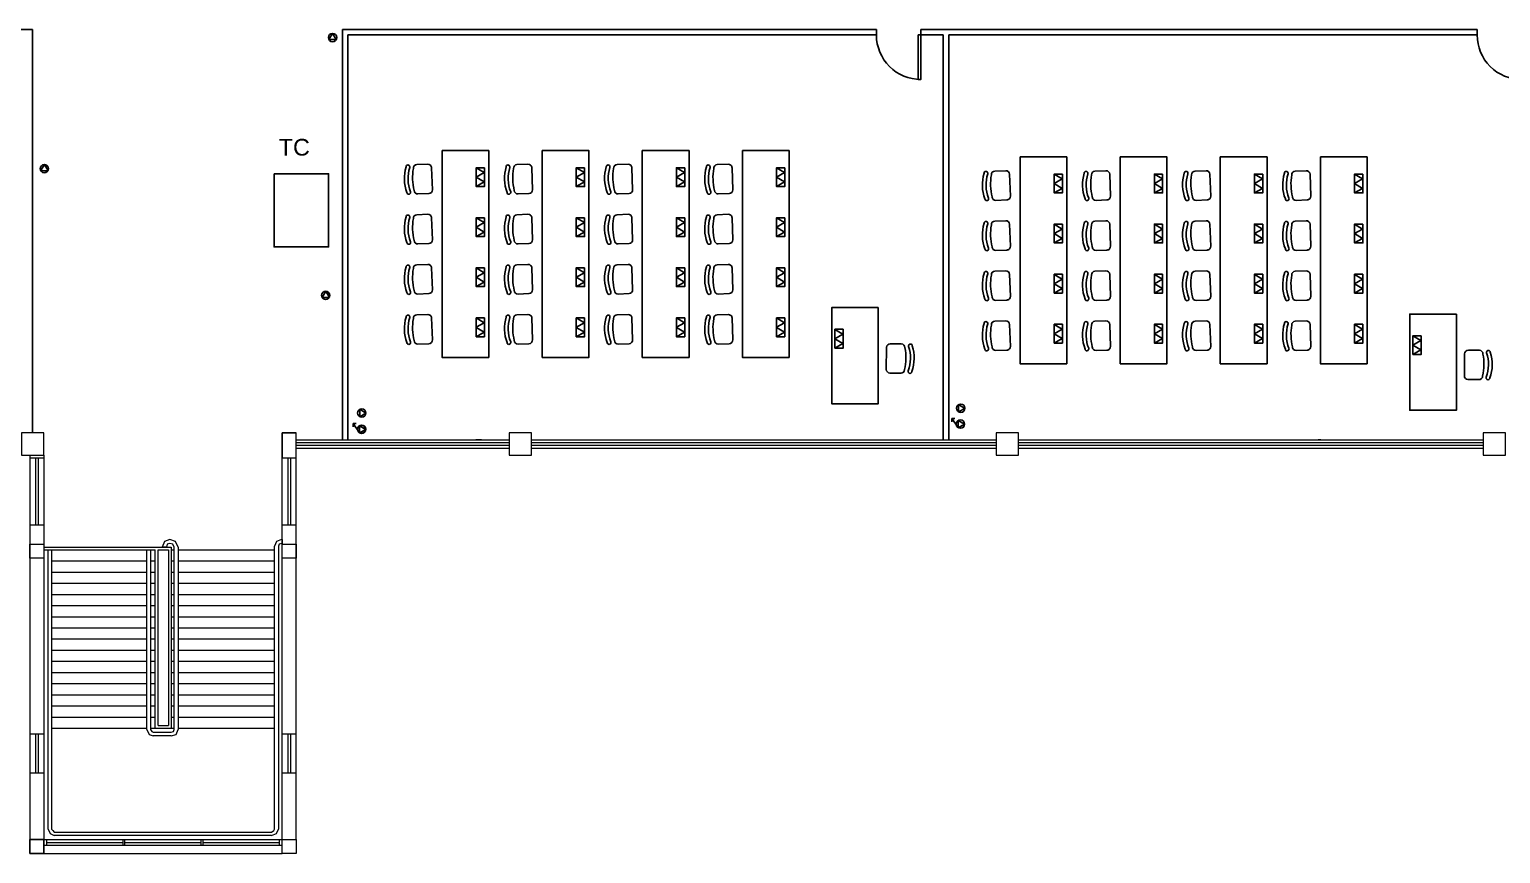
# Model space of a CAD drawing. Header units: millimetres. Extents: x 10.1 to 89.3, y 2.6 to 32.6.
# Drawn here: x 36.48 to 62.93, y 2.61 to 17.43 of the extents above; entities that cross this region are included whole.
import ezdxf

# ---------------------------------------------------------------- set-up
doc = ezdxf.new("R2010")
doc.units = ezdxf.units.MM
doc.layers.add('Mobiliario', color=140, linetype='Continuous')
doc.layers.add('pontos', color=84, linetype='Continuous')
doc.styles.get("Standard").update_dxf_attribs({"font": 'arial.ttf'})

# ---------------------------------------------------------------- blocks, each defined once
blk = doc.blocks.new('*U39')
at = {"layer": 'Mobiliario'}
blk.add_lwpolyline([(-0.42, 1.859), (0.42, 1.859), (0.42, -1.859), (-0.42, -1.859)], close=True, dxfattribs=at)
blk = doc.blocks.new('*U40')
at = {"color": 0, "linetype": 'ByBlock', "lineweight": -2, "transparency": 16777216}
for p in [(0, 0), (1.8, 0), (3.6, 0), (5.4, 0)]:
    blk.add_blockref('*U39', p, dxfattribs=at)
blk = doc.blocks.new('*U42')
at = {"layer": 'Mobiliario'}
blk.add_lwpolyline([(-0.42, 1.859), (0.42, 1.859), (0.42, -1.859), (-0.42, -1.859)], close=True, dxfattribs=at)
blk = doc.blocks.new('*U43')
at = {"color": 0, "linetype": 'ByBlock', "lineweight": -2, "transparency": 16777216}
for p in [(0, 0), (1.8, 0), (3.6, 0), (5.4, 0)]:
    blk.add_blockref('*U42', p, dxfattribs=at)

msp = doc.modelspace()

# ---------------------------------------------------------------- linework, layer by layer
for p, q in [((36.543, 17.426), (36.043, 17.426)), ((36.543, 10.174), (36.543, 17.426)), ((42.112, 10.049), (42.112, 17.426)), ((51.712, 17.426), (42.112, 17.426)), ((42.212, 17.326), (42.212, 10.049)), ((42.212, 17.326), (51.712, 17.326)), ((51.712, 17.326), (51.712, 17.426)), ((52.512, 17.326), (52.512, 17.426)), ((52.512, 17.426), (62.512, 17.426)), ((52.512, 17.326), (52.512, 17.426)), ((52.512, 17.326), (52.912, 17.326)), ((52.912, 17.326), (52.912, 10.049)), ((53.012, 17.326), (53.012, 10.049)), ((53.012, 17.326), (62.512, 17.326)), ((62.512, 17.326), (62.512, 17.426)), ((44.612, 10.049), (44.512, 10.049))]:
    msp.add_line(p, q)
at = {"color": 7, "lineweight": 0}
msp.add_line((41.278, 10.049), (44.512, 10.049), dxfattribs=at)
msp.add_lwpolyline([(52.512, 17.326), (52.512, 16.526), (52.462, 16.526), (52.463, 17.326), (52.512, 17.326)])
for points in [[(36.343, 9.773), (36.744, 9.773), (36.744, 10.174), (36.343, 10.174), (36.343, 9.773), (36.343, 9.773)], [(41.027, 2.86), (41.027, 10.174)], [(41.027, 10.174), (41.027, 9.723)], [(41.027, 10.174), (41.278, 10.174)], [(41.278, 10.174), (41.027, 10.174), (41.027, 9.723), (41.278, 9.723), (41.278, 10.174), (41.278, 10.174)], [(45.11, 9.773), (45.511, 9.773), (45.511, 10.174), (45.11, 10.174), (45.11, 9.773), (45.11, 9.773)], [(53.865, 9.773), (54.266, 9.773), (54.266, 10.174), (53.865, 10.174), (53.865, 9.773), (53.865, 9.773)], [(62.62, 9.773), (63.021, 9.773), (63.021, 10.174), (62.62, 10.174), (62.62, 9.773), (62.62, 9.773)], [(41.278, 9.999), (45.11, 9.999)], [(41.278, 9.949), (45.11, 9.949)], [(41.278, 9.899), (45.11, 9.899)], [(44.612, 10.049), (45.11, 10.049)], [(45.511, 10.049), (53.865, 10.049)], [(45.511, 9.999), (53.865, 9.999)], [(45.511, 9.949), (53.865, 9.949)], [(45.511, 9.899), (53.865, 9.899)], [(54.266, 10.049), (62.62, 10.049)], [(54.266, 9.999), (62.62, 9.999)], [(54.266, 9.949), (62.62, 9.949)], [(54.266, 9.899), (62.62, 9.899)], [(59.652, 10.049), (59.702, 10.049), (59.702, 10.049), (59.652, 10.049)], [(36.493, 9.773), (36.493, 2.609)], [(36.493, 9.723), (36.744, 9.723)], [(36.594, 9.723), (36.594, 8.521)], [(36.644, 9.723), (36.644, 8.521)], [(36.744, 9.773), (36.744, 2.609)], [(41.027, 9.723), (41.278, 9.723)], [(41.128, 9.723), (41.128, 8.521)], [(41.178, 9.723), (41.178, 8.521)], [(41.278, 2.86), (41.278, 9.723)], [(36.493, 8.521), (36.744, 8.521)], [(41.027, 8.521), (41.278, 8.521)], [(39.161, 8.12), (39.111, 8.22), (39.011, 8.258), (38.911, 8.22), (38.873, 8.12)], [(41.015, 8.258), (40.927, 8.22), (40.89, 8.133)], [(41.015, 8.258), (41.027, 8.258), (41.027, 8.183), (41.015, 8.183)], [(36.493, 7.92), (36.493, 8.17), (36.744, 8.17), (36.744, 7.92), (36.493, 7.92), (36.493, 7.92)], [(36.756, 8.12), (39.036, 8.12)], [(36.756, 8.07), (38.748, 8.07)], [(36.819, 3.048), (36.819, 8.07)], [(36.882, 8.07), (36.882, 3.048)], [(38.598, 4.839), (38.598, 8.07)], [(38.66, 8.07), (38.66, 4.839)], [(38.748, 4.864), (38.748, 8.07)], [(38.798, 4.914), (38.798, 8.07)], [(38.798, 8.07), (38.986, 8.07)], [(38.948, 8.12), (38.873, 8.12)], [(39.086, 8.12), (39.061, 8.17), (39.011, 8.183), (38.961, 8.17), (38.948, 8.12)], [(38.986, 8.07), (38.986, 4.914)], [(39.036, 8.12), (39.036, 4.864)], [(39.036, 8.07), (39.086, 8.07)], [(39.086, 4.839), (39.086, 8.12)], [(39.161, 8.12), (39.161, 4.839)], [(39.161, 8.07), (40.89, 8.07)], [(40.89, 3.048), (40.89, 8.133)], [(41.015, 8.183), (40.977, 8.17), (40.965, 8.133)], [(40.965, 8.133), (40.965, 3.048)], [(41.027, 7.92), (41.027, 8.17), (41.278, 8.17), (41.278, 7.92), (41.027, 7.92), (41.027, 7.92)], [(36.882, 7.87), (38.598, 7.87)], [(38.66, 7.87), (38.748, 7.87)], [(39.036, 7.87), (39.086, 7.87)], [(39.161, 7.87), (40.89, 7.87)], [(36.882, 7.669), (38.598, 7.669)], [(36.882, 7.469), (38.598, 7.469)], [(38.66, 7.669), (38.748, 7.669)], [(38.66, 7.469), (38.748, 7.469)], [(39.036, 7.669), (39.086, 7.669)], [(39.036, 7.469), (39.086, 7.469)], [(39.161, 7.669), (40.89, 7.669)], [(39.161, 7.469), (40.89, 7.469)], [(36.882, 7.268), (38.598, 7.268)], [(38.66, 7.268), (38.748, 7.268)], [(39.036, 7.268), (39.086, 7.268)], [(39.161, 7.268), (40.89, 7.268)], [(36.882, 7.068), (38.598, 7.068)], [(38.66, 7.068), (38.748, 7.068)], [(39.036, 7.068), (39.086, 7.068)], [(39.161, 7.068), (40.89, 7.068)], [(36.882, 6.868), (38.598, 6.868)], [(36.882, 6.667), (38.598, 6.667)], [(38.66, 6.868), (38.748, 6.868)], [(38.66, 6.667), (38.748, 6.667)], [(39.036, 6.868), (39.086, 6.868)], [(39.036, 6.667), (39.086, 6.667)], [(39.161, 6.868), (40.89, 6.868)], [(39.161, 6.667), (40.89, 6.667)], [(36.882, 6.467), (38.598, 6.467)], [(38.66, 6.467), (38.748, 6.467)], [(39.036, 6.467), (39.086, 6.467)], [(39.161, 6.467), (40.89, 6.467)], [(36.882, 6.266), (38.598, 6.266)], [(38.66, 6.266), (38.748, 6.266)], [(39.036, 6.266), (39.086, 6.266)], [(39.161, 6.266), (40.89, 6.266)], [(36.882, 6.066), (38.598, 6.066)], [(36.882, 5.866), (38.598, 5.866)], [(38.66, 6.066), (38.748, 6.066)], [(38.66, 5.866), (38.748, 5.866)], [(39.036, 6.066), (39.086, 6.066)], [(39.036, 5.866), (39.086, 5.866)], [(39.161, 6.066), (40.89, 6.066)], [(39.161, 5.866), (40.89, 5.866)], [(36.882, 5.665), (38.598, 5.665)], [(38.66, 5.665), (38.748, 5.665)], [(39.036, 5.665), (39.086, 5.665)], [(39.161, 5.665), (40.89, 5.665)], [(36.882, 5.465), (38.598, 5.465)], [(38.66, 5.465), (38.748, 5.465)], [(39.036, 5.465), (39.086, 5.465)], [(39.161, 5.465), (40.89, 5.465)], [(36.882, 5.264), (38.598, 5.264)], [(36.882, 5.064), (38.598, 5.064)], [(38.66, 5.264), (38.748, 5.264)], [(38.66, 5.064), (38.748, 5.064)], [(39.036, 5.264), (39.086, 5.264)], [(39.036, 5.064), (39.086, 5.064)], [(39.161, 5.264), (40.89, 5.264)], [(39.161, 5.064), (40.89, 5.064)], [(36.493, 4.763), (36.744, 4.763)], [(36.594, 4.763), (36.594, 4.062)], [(36.644, 4.763), (36.644, 4.062)], [(36.882, 4.864), (38.598, 4.864)], [(38.598, 4.839), (38.635, 4.751), (38.71, 4.726)], [(38.66, 4.864), (38.748, 4.864)], [(38.66, 4.839), (38.685, 4.801), (38.71, 4.789)], [(38.71, 4.789), (39.036, 4.789)], [(38.748, 4.864), (39.036, 4.864)], [(38.798, 4.914), (38.986, 4.914)], [(39.036, 4.864), (39.086, 4.864)], [(39.036, 4.789), (39.073, 4.801), (39.086, 4.839)], [(39.036, 4.726), (39.124, 4.751), (39.161, 4.839)], [(39.161, 4.864), (40.89, 4.864)], [(41.027, 4.763), (41.278, 4.763)], [(41.128, 4.763), (41.128, 4.062)], [(41.178, 4.763), (41.178, 4.062)], [(39.036, 4.726), (38.71, 4.726)], [(36.493, 4.062), (36.744, 4.062)], [(41.027, 4.062), (41.278, 4.062)], [(36.819, 3.048), (36.857, 2.972), (36.932, 2.935)], [(36.882, 3.048), (36.907, 3.023), (36.932, 2.997)], [(36.932, 2.997), (40.839, 2.997)], [(40.839, 2.935), (36.932, 2.935)], [(40.839, 2.997), (40.877, 3.023), (40.89, 3.048)], [(40.839, 2.935), (40.927, 2.972), (40.965, 3.048)], [(36.493, 2.609), (36.493, 2.86), (36.744, 2.86), (36.744, 2.609), (36.493, 2.609), (36.493, 2.609)], [(36.493, 2.609), (36.493, 2.86), (36.744, 2.86), (36.744, 2.609), (36.493, 2.609), (36.493, 2.609)], [(36.744, 2.609), (36.744, 2.86), (36.493, 2.86), (36.493, 2.609), (36.744, 2.609), (36.744, 2.609)], [(36.744, 2.86), (41.027, 2.86)], [(36.744, 2.81), (36.744, 2.86)], [(36.744, 2.76), (41.027, 2.76)], [(36.794, 2.86), (36.794, 2.76)], [(36.794, 2.81), (38.172, 2.81)], [(38.172, 2.76), (38.172, 2.86)], [(38.197, 2.86), (38.197, 2.76)], [(38.197, 2.81), (39.574, 2.81)], [(39.574, 2.76), (39.574, 2.86)], [(39.6, 2.86), (39.6, 2.76)], [(39.6, 2.81), (40.977, 2.81)], [(40.977, 2.86), (40.977, 2.76)], [(41.027, 2.81), (41.027, 2.86)], [(41.027, 2.609), (41.027, 2.86), (41.278, 2.86), (41.278, 2.609), (41.027, 2.609), (41.027, 2.609)], [(36.744, 2.609), (41.027, 2.609)]]:
    msp.add_lwpolyline(points, dxfattribs=at)
for centre in [(52.512, 17.326), (63.312, 17.326)]:
    msp.add_arc(centre, 0.8, 179.9971, 270)
at = {"layer": 'Mobiliario'}
for p, q in [((43.287, 14.989), (43.287, 14.989)), ((45.087, 14.989), (45.087, 14.989)), ((46.887, 14.989), (46.887, 14.989)), ((48.687, 14.989), (48.687, 14.989)), ((53.679, 14.874), (53.679, 14.874)), ((55.479, 14.874), (55.479, 14.874)), ((57.279, 14.874), (57.279, 14.874)), ((59.079, 14.874), (59.079, 14.874)), ((43.287, 14.089), (43.287, 14.089)), ((45.087, 14.089), (45.087, 14.089)), ((46.887, 14.089), (46.887, 14.089)), ((48.687, 14.089), (48.687, 14.089)), ((53.679, 13.974), (53.679, 13.974)), ((55.479, 13.974), (55.479, 13.974)), ((57.279, 13.974), (57.279, 13.974)), ((59.079, 13.974), (59.079, 13.974)), ((43.287, 13.189), (43.287, 13.189)), ((45.087, 13.189), (45.087, 13.189)), ((46.887, 13.189), (46.887, 13.189)), ((48.687, 13.189), (48.687, 13.189)), ((53.679, 13.074), (53.679, 13.074)), ((55.479, 13.074), (55.479, 13.074)), ((57.279, 13.074), (57.279, 13.074)), ((59.079, 13.074), (59.079, 13.074)), ((43.287, 12.289), (43.287, 12.289)), ((45.087, 12.289), (45.087, 12.289)), ((46.887, 12.289), (46.887, 12.289)), ((48.687, 12.289), (48.687, 12.289)), ((53.679, 12.174), (53.679, 12.174)), ((55.479, 12.174), (55.479, 12.174)), ((57.279, 12.174), (57.279, 12.174)), ((59.079, 12.174), (59.079, 12.174)), ((52.315, 11.243), (52.315, 11.243)), ((62.706, 11.128), (62.706, 11.128))]:
    msp.add_line(p, q, dxfattribs=at)
at = {"layer": 'Mobiliario', "color": 0}
msp.add_lwpolyline([(40.882, 14.83), (41.863, 14.83), (41.863, 13.516), (40.882, 13.516)], close=True, dxfattribs=at)
at = {"layer": 'Mobiliario'}
for points in [[(43.306, 14.463), (43.306, 14.463, -0.414214), (43.272, 14.495, -0.167087), (43.256, 14.955, -0.414214), (43.287, 14.989, -0.414214), (43.321, 14.957), (43.322, 14.946, 0.175685), (43.337, 14.508), (43.337, 14.497, -0.414214)], [(43.469, 14.469, -0.414214), (43.401, 14.532, -0.100929), (43.387, 14.927, -0.414214), (43.45, 14.995), (43.648, 15.002, -0.414214), (43.716, 14.938), (43.729, 14.544, -0.414214), (43.666, 14.476)], [(45.106, 14.463), (45.106, 14.463, -0.414214), (45.072, 14.495, -0.167087), (45.056, 14.955, -0.414214), (45.087, 14.989, -0.414214), (45.121, 14.957), (45.122, 14.946, 0.175685), (45.137, 14.508), (45.137, 14.497, -0.414214)], [(45.269, 14.469, -0.414214), (45.201, 14.532, -0.100929), (45.187, 14.927, -0.414214), (45.25, 14.995), (45.448, 15.002, -0.414214), (45.516, 14.938), (45.529, 14.544, -0.414214), (45.466, 14.476)], [(46.906, 14.463), (46.906, 14.463, -0.414214), (46.872, 14.495, -0.167087), (46.856, 14.955, -0.414214), (46.887, 14.989, -0.414214), (46.921, 14.957), (46.922, 14.946, 0.175685), (46.937, 14.508), (46.937, 14.497, -0.414214)], [(47.069, 14.469, -0.414214), (47.001, 14.532, -0.100929), (46.987, 14.927, -0.414214), (47.05, 14.995), (47.248, 15.002, -0.414214), (47.316, 14.938), (47.329, 14.544, -0.414214), (47.266, 14.476)], [(48.706, 14.463), (48.706, 14.463, -0.414214), (48.672, 14.495, -0.167087), (48.656, 14.955, -0.414214), (48.687, 14.989, -0.414214), (48.721, 14.957), (48.722, 14.946, 0.175685), (48.737, 14.508), (48.737, 14.497, -0.414214)], [(48.869, 14.469, -0.414214), (48.801, 14.532, -0.100929), (48.787, 14.927, -0.414214), (48.85, 14.995), (49.048, 15.002, -0.414214), (49.116, 14.938), (49.129, 14.544, -0.414214), (49.066, 14.476)], [(53.697, 14.348), (53.697, 14.348, -0.414214), (53.663, 14.379, -0.167087), (53.647, 14.84, -0.414214), (53.679, 14.874, -0.414214), (53.713, 14.842), (53.713, 14.831, 0.175685), (53.728, 14.393), (53.729, 14.382, -0.414214)], [(53.86, 14.353, -0.414214), (53.792, 14.417, -0.100929), (53.778, 14.811, -0.414214), (53.841, 14.879), (54.039, 14.886, -0.414214), (54.107, 14.823), (54.121, 14.428, -0.414214), (54.057, 14.36)], [(55.497, 14.348), (55.497, 14.348, -0.414214), (55.463, 14.379, -0.167087), (55.447, 14.84, -0.414214), (55.479, 14.874, -0.414214), (55.513, 14.842), (55.513, 14.831, 0.175685), (55.528, 14.393), (55.529, 14.382, -0.414214)], [(55.66, 14.353, -0.414214), (55.592, 14.417, -0.100929), (55.578, 14.811, -0.414214), (55.641, 14.879), (55.839, 14.886, -0.414214), (55.907, 14.823), (55.921, 14.428, -0.414214), (55.857, 14.36)], [(57.297, 14.348), (57.297, 14.348, -0.414214), (57.263, 14.379, -0.167087), (57.247, 14.84, -0.414214), (57.279, 14.874, -0.414214), (57.313, 14.842), (57.313, 14.831, 0.175685), (57.328, 14.393), (57.329, 14.382, -0.414214)], [(57.46, 14.353, -0.414214), (57.392, 14.417, -0.100929), (57.378, 14.811, -0.414214), (57.441, 14.879), (57.639, 14.886, -0.414214), (57.707, 14.823), (57.721, 14.428, -0.414214), (57.657, 14.36)], [(59.097, 14.348), (59.097, 14.348, -0.414214), (59.063, 14.379, -0.167087), (59.047, 14.84, -0.414214), (59.079, 14.874, -0.414214), (59.113, 14.842), (59.113, 14.831, 0.175685), (59.128, 14.393), (59.129, 14.382, -0.414214)], [(59.26, 14.353, -0.414214), (59.192, 14.417, -0.100929), (59.178, 14.811, -0.414214), (59.241, 14.879), (59.439, 14.886, -0.414214), (59.507, 14.823), (59.521, 14.428, -0.414214), (59.457, 14.36)], [(43.306, 13.563), (43.306, 13.563, -0.414214), (43.272, 13.595, -0.167087), (43.256, 14.055, -0.414214), (43.287, 14.089, -0.414214), (43.321, 14.057), (43.322, 14.046, 0.175685), (43.337, 13.608), (43.337, 13.597, -0.414214)], [(43.469, 13.569, -0.414214), (43.401, 13.632, -0.100929), (43.387, 14.027, -0.414214), (43.45, 14.095), (43.648, 14.102, -0.414214), (43.716, 14.038), (43.729, 13.644, -0.414214), (43.666, 13.576)], [(45.106, 13.563), (45.106, 13.563, -0.414214), (45.072, 13.595, -0.167087), (45.056, 14.055, -0.414214), (45.087, 14.089, -0.414214), (45.121, 14.057), (45.122, 14.046, 0.175685), (45.137, 13.608), (45.137, 13.597, -0.414214)], [(45.269, 13.569, -0.414214), (45.201, 13.632, -0.100929), (45.187, 14.027, -0.414214), (45.25, 14.095), (45.448, 14.102, -0.414214), (45.516, 14.038), (45.529, 13.644, -0.414214), (45.466, 13.576)], [(46.906, 13.563), (46.906, 13.563, -0.414214), (46.872, 13.595, -0.167087), (46.856, 14.055, -0.414214), (46.887, 14.089, -0.414214), (46.921, 14.057), (46.922, 14.046, 0.175685), (46.937, 13.608), (46.937, 13.597, -0.414214)], [(47.069, 13.569, -0.414214), (47.001, 13.632, -0.100929), (46.987, 14.027, -0.414214), (47.05, 14.095), (47.248, 14.102, -0.414214), (47.316, 14.038), (47.329, 13.644, -0.414214), (47.266, 13.576)], [(48.706, 13.563), (48.706, 13.563, -0.414214), (48.672, 13.595, -0.167087), (48.656, 14.055, -0.414214), (48.687, 14.089, -0.414214), (48.721, 14.057), (48.722, 14.046, 0.175685), (48.737, 13.608), (48.737, 13.597, -0.414214)], [(48.869, 13.569, -0.414214), (48.801, 13.632, -0.100929), (48.787, 14.027, -0.414214), (48.85, 14.095), (49.048, 14.102, -0.414214), (49.116, 14.038), (49.129, 13.644, -0.414214), (49.066, 13.576)], [(53.697, 13.448), (53.697, 13.448, -0.414214), (53.663, 13.479, -0.167087), (53.647, 13.94, -0.414214), (53.679, 13.974, -0.414214), (53.713, 13.942), (53.713, 13.931, 0.175685), (53.728, 13.493), (53.729, 13.482, -0.414214)], [(53.86, 13.453, -0.414214), (53.792, 13.517, -0.100929), (53.778, 13.911, -0.414214), (53.841, 13.979), (54.039, 13.986, -0.414214), (54.107, 13.923), (54.121, 13.528, -0.414214), (54.057, 13.46)], [(55.497, 13.448), (55.497, 13.448, -0.414214), (55.463, 13.479, -0.167087), (55.447, 13.94, -0.414214), (55.479, 13.974, -0.414214), (55.513, 13.942), (55.513, 13.931, 0.175685), (55.528, 13.493), (55.529, 13.482, -0.414214)], [(55.66, 13.453, -0.414214), (55.592, 13.517, -0.100929), (55.578, 13.911, -0.414214), (55.641, 13.979), (55.839, 13.986, -0.414214), (55.907, 13.923), (55.921, 13.528, -0.414214), (55.857, 13.46)], [(57.297, 13.448), (57.297, 13.448, -0.414214), (57.263, 13.479, -0.167087), (57.247, 13.94, -0.414214), (57.279, 13.974, -0.414214), (57.313, 13.942), (57.313, 13.931, 0.175685), (57.328, 13.493), (57.329, 13.482, -0.414214)], [(57.46, 13.453, -0.414214), (57.392, 13.517, -0.100929), (57.378, 13.911, -0.414214), (57.441, 13.979), (57.639, 13.986, -0.414214), (57.707, 13.923), (57.721, 13.528, -0.414214), (57.657, 13.46)], [(59.097, 13.448), (59.097, 13.448, -0.414214), (59.063, 13.479, -0.167087), (59.047, 13.94, -0.414214), (59.079, 13.974, -0.414214), (59.113, 13.942), (59.113, 13.931, 0.175685), (59.128, 13.493), (59.129, 13.482, -0.414214)], [(59.26, 13.453, -0.414214), (59.192, 13.517, -0.100929), (59.178, 13.911, -0.414214), (59.241, 13.979), (59.439, 13.986, -0.414214), (59.507, 13.923), (59.521, 13.528, -0.414214), (59.457, 13.46)], [(43.306, 12.663), (43.306, 12.663, -0.414214), (43.272, 12.695, -0.167087), (43.256, 13.155, -0.414214), (43.287, 13.189, -0.414214), (43.321, 13.157), (43.322, 13.146, 0.175685), (43.337, 12.708), (43.337, 12.697, -0.414214)], [(43.469, 12.669, -0.414214), (43.401, 12.732, -0.100929), (43.387, 13.127, -0.414214), (43.45, 13.195), (43.648, 13.202, -0.414214), (43.716, 13.138), (43.729, 12.744, -0.414214), (43.666, 12.676)], [(45.106, 12.663), (45.106, 12.663, -0.414214), (45.072, 12.695, -0.167087), (45.056, 13.155, -0.414214), (45.087, 13.189, -0.414214), (45.121, 13.157), (45.122, 13.146, 0.175685), (45.137, 12.708), (45.137, 12.697, -0.414214)], [(45.269, 12.669, -0.414214), (45.201, 12.732, -0.100929), (45.187, 13.127, -0.414214), (45.25, 13.195), (45.448, 13.202, -0.414214), (45.516, 13.138), (45.529, 12.744, -0.414214), (45.466, 12.676)], [(46.906, 12.663), (46.906, 12.663, -0.414214), (46.872, 12.695, -0.167087), (46.856, 13.155, -0.414214), (46.887, 13.189, -0.414214), (46.921, 13.157), (46.922, 13.146, 0.175685), (46.937, 12.708), (46.937, 12.697, -0.414214)], [(47.069, 12.669, -0.414214), (47.001, 12.732, -0.100929), (46.987, 13.127, -0.414214), (47.05, 13.195), (47.248, 13.202, -0.414214), (47.316, 13.138), (47.329, 12.744, -0.414214), (47.266, 12.676)], [(48.706, 12.663), (48.706, 12.663, -0.414214), (48.672, 12.695, -0.167087), (48.656, 13.155, -0.414214), (48.687, 13.189, -0.414214), (48.721, 13.157), (48.722, 13.146, 0.175685), (48.737, 12.708), (48.737, 12.697, -0.414214)], [(48.869, 12.669, -0.414214), (48.801, 12.732, -0.100929), (48.787, 13.127, -0.414214), (48.85, 13.195), (49.048, 13.202, -0.414214), (49.116, 13.138), (49.129, 12.744, -0.414214), (49.066, 12.676)], [(53.697, 12.548), (53.697, 12.548, -0.414214), (53.663, 12.579, -0.167087), (53.647, 13.04, -0.414214), (53.679, 13.074, -0.414214), (53.713, 13.042), (53.713, 13.031, 0.175685), (53.728, 12.593), (53.729, 12.582, -0.414214)], [(53.86, 12.553, -0.414214), (53.792, 12.617, -0.100929), (53.778, 13.011, -0.414214), (53.841, 13.079), (54.039, 13.086, -0.414214), (54.107, 13.023), (54.121, 12.628, -0.414214), (54.057, 12.56)], [(55.497, 12.548), (55.497, 12.548, -0.414214), (55.463, 12.579, -0.167087), (55.447, 13.04, -0.414214), (55.479, 13.074, -0.414214), (55.513, 13.042), (55.513, 13.031, 0.175685), (55.528, 12.593), (55.529, 12.582, -0.414214)], [(55.66, 12.553, -0.414214), (55.592, 12.617, -0.100929), (55.578, 13.011, -0.414214), (55.641, 13.079), (55.839, 13.086, -0.414214), (55.907, 13.023), (55.921, 12.628, -0.414214), (55.857, 12.56)], [(57.297, 12.548), (57.297, 12.548, -0.414214), (57.263, 12.579, -0.167087), (57.247, 13.04, -0.414214), (57.279, 13.074, -0.414214), (57.313, 13.042), (57.313, 13.031, 0.175685), (57.328, 12.593), (57.329, 12.582, -0.414214)], [(57.46, 12.553, -0.414214), (57.392, 12.617, -0.100929), (57.378, 13.011, -0.414214), (57.441, 13.079), (57.639, 13.086, -0.414214), (57.707, 13.023), (57.721, 12.628, -0.414214), (57.657, 12.56)], [(59.097, 12.548), (59.097, 12.548, -0.414214), (59.063, 12.579, -0.167087), (59.047, 13.04, -0.414214), (59.079, 13.074, -0.414214), (59.113, 13.042), (59.113, 13.031, 0.175685), (59.128, 12.593), (59.129, 12.582, -0.414214)], [(59.26, 12.553, -0.414214), (59.192, 12.617, -0.100929), (59.178, 13.011, -0.414214), (59.241, 13.079), (59.439, 13.086, -0.414214), (59.507, 13.023), (59.521, 12.628, -0.414214), (59.457, 12.56)], [(43.306, 11.763), (43.306, 11.763, -0.414214), (43.272, 11.795, -0.167087), (43.256, 12.255, -0.414214), (43.287, 12.289, -0.414214), (43.321, 12.257), (43.322, 12.246, 0.175685), (43.337, 11.808), (43.337, 11.797, -0.414214)], [(43.469, 11.769, -0.414214), (43.401, 11.832, -0.100929), (43.387, 12.227, -0.414214), (43.45, 12.295), (43.648, 12.302, -0.414214), (43.716, 12.238), (43.729, 11.844, -0.414214), (43.666, 11.776)], [(45.106, 11.763), (45.106, 11.763, -0.414214), (45.072, 11.795, -0.167087), (45.056, 12.255, -0.414214), (45.087, 12.289, -0.414214), (45.121, 12.257), (45.122, 12.246, 0.175685), (45.137, 11.808), (45.137, 11.797, -0.414214)], [(45.269, 11.769, -0.414214), (45.201, 11.832, -0.100929), (45.187, 12.227, -0.414214), (45.25, 12.295), (45.448, 12.302, -0.414214), (45.516, 12.238), (45.529, 11.844, -0.414214), (45.466, 11.776)], [(46.906, 11.763), (46.906, 11.763, -0.414214), (46.872, 11.795, -0.167087), (46.856, 12.255, -0.414214), (46.887, 12.289, -0.414214), (46.921, 12.257), (46.922, 12.246, 0.175685), (46.937, 11.808), (46.937, 11.797, -0.414214)], [(47.069, 11.769, -0.414214), (47.001, 11.832, -0.100929), (46.987, 12.227, -0.414214), (47.05, 12.295), (47.248, 12.302, -0.414214), (47.316, 12.238), (47.329, 11.844, -0.414214), (47.266, 11.776)], [(48.706, 11.763), (48.706, 11.763, -0.414214), (48.672, 11.795, -0.167087), (48.656, 12.255, -0.414214), (48.687, 12.289, -0.414214), (48.721, 12.257), (48.722, 12.246, 0.175685), (48.737, 11.808), (48.737, 11.797, -0.414214)], [(48.869, 11.769, -0.414214), (48.801, 11.832, -0.100929), (48.787, 12.227, -0.414214), (48.85, 12.295), (49.048, 12.302, -0.414214), (49.116, 12.238), (49.129, 11.844, -0.414214), (49.066, 11.776)], [(53.697, 11.648), (53.697, 11.648, -0.414214), (53.663, 11.679, -0.167087), (53.647, 12.14, -0.414214), (53.679, 12.174, -0.414214), (53.713, 12.142), (53.713, 12.131, 0.175685), (53.728, 11.693), (53.729, 11.682, -0.414214)], [(53.86, 11.653, -0.414214), (53.792, 11.717, -0.100929), (53.778, 12.111, -0.414214), (53.841, 12.179), (54.039, 12.186, -0.414214), (54.107, 12.123), (54.121, 11.728, -0.414214), (54.057, 11.66)], [(55.497, 11.648), (55.497, 11.648, -0.414214), (55.463, 11.679, -0.167087), (55.447, 12.14, -0.414214), (55.479, 12.174, -0.414214), (55.513, 12.142), (55.513, 12.131, 0.175685), (55.528, 11.693), (55.529, 11.682, -0.414214)], [(55.66, 11.653, -0.414214), (55.592, 11.717, -0.100929), (55.578, 12.111, -0.414214), (55.641, 12.179), (55.839, 12.186, -0.414214), (55.907, 12.123), (55.921, 11.728, -0.414214), (55.857, 11.66)], [(57.297, 11.648), (57.297, 11.648, -0.414214), (57.263, 11.679, -0.167087), (57.247, 12.14, -0.414214), (57.279, 12.174, -0.414214), (57.313, 12.142), (57.313, 12.131, 0.175685), (57.328, 11.693), (57.329, 11.682, -0.414214)], [(57.46, 11.653, -0.414214), (57.392, 11.717, -0.100929), (57.378, 12.111, -0.414214), (57.441, 12.179), (57.639, 12.186, -0.414214), (57.707, 12.123), (57.721, 11.728, -0.414214), (57.657, 11.66)], [(59.097, 11.648), (59.097, 11.648, -0.414214), (59.063, 11.679, -0.167087), (59.047, 12.14, -0.414214), (59.079, 12.174, -0.414214), (59.113, 12.142), (59.113, 12.131, 0.175685), (59.128, 11.693), (59.129, 11.682, -0.414214)], [(59.26, 11.653, -0.414214), (59.192, 11.717, -0.100929), (59.178, 12.111, -0.414214), (59.241, 12.179), (59.439, 12.186, -0.414214), (59.507, 12.123), (59.521, 11.728, -0.414214), (59.457, 11.66)], [(52.159, 11.772, -0.414214), (52.224, 11.705, -0.100929), (52.219, 11.31, -0.414214), (52.152, 11.246), (51.955, 11.248, -0.414214), (51.89, 11.315), (51.895, 11.71, -0.414214), (51.962, 11.775)], [(52.322, 11.77), (52.322, 11.77, -0.414214), (52.355, 11.736, -0.167087), (52.349, 11.276, -0.414214), (52.315, 11.243, -0.414214), (52.283, 11.277), (52.283, 11.288, 0.175685), (52.289, 11.726), (52.289, 11.737, -0.414214)], [(62.551, 11.657, -0.414214), (62.615, 11.59, -0.100929), (62.61, 11.195, -0.414214), (62.543, 11.13), (62.346, 11.133, -0.414214), (62.281, 11.2), (62.286, 11.594, -0.414214), (62.353, 11.659)], [(62.714, 11.654), (62.714, 11.654, -0.414214), (62.746, 11.621, -0.167087), (62.74, 11.16, -0.414214), (62.706, 11.128, -0.414214), (62.674, 11.161), (62.674, 11.173, 0.175685), (62.68, 11.611), (62.68, 11.622, -0.414214)]]:
    msp.add_lwpolyline(points, format="xyb", close=True, dxfattribs=at)
for points in [[(51.746, 12.424), (50.909, 12.424), (50.909, 10.695), (51.746, 10.695)], [(62.138, 12.309), (61.3, 12.309), (61.3, 10.58), (62.138, 10.58)]]:
    msp.add_lwpolyline(points, close=True, dxfattribs=at)
at = {"layer": 'pontos'}
for p, q in [((41.869, 17.242), (41.936, 17.355)), ((41.869, 17.242), (42.001, 17.242)), ((41.936, 17.355), (42.001, 17.242)), ((36.687, 14.885), (36.754, 14.997)), ((36.687, 14.885), (36.819, 14.885)), ((36.754, 14.997), (36.819, 14.885)), ((44.517, 14.939), (44.517, 14.771)), ((44.517, 14.939), (44.661, 14.852)), ((44.661, 14.852), (44.517, 14.771)), ((46.317, 14.939), (46.317, 14.771)), ((46.317, 14.939), (46.461, 14.852)), ((46.461, 14.852), (46.317, 14.771)), ((48.117, 14.939), (48.117, 14.771)), ((48.117, 14.939), (48.261, 14.852)), ((48.261, 14.852), (48.117, 14.771)), ((49.917, 14.939), (49.917, 14.771)), ((49.917, 14.939), (50.061, 14.852)), ((50.061, 14.852), (49.917, 14.771)), ((54.908, 14.823), (54.908, 14.655)), ((54.908, 14.823), (55.052, 14.737)), ((56.708, 14.823), (56.708, 14.655)), ((56.708, 14.823), (56.852, 14.737)), ((58.508, 14.823), (58.508, 14.655)), ((58.508, 14.823), (58.652, 14.737)), ((60.308, 14.823), (60.308, 14.655)), ((60.308, 14.823), (60.452, 14.737)), ((44.517, 14.77), (44.517, 14.602)), ((44.517, 14.77), (44.661, 14.684)), ((44.661, 14.684), (44.517, 14.602)), ((46.317, 14.77), (46.317, 14.602)), ((46.317, 14.77), (46.461, 14.684)), ((46.461, 14.684), (46.317, 14.602)), ((48.117, 14.77), (48.117, 14.602)), ((48.117, 14.77), (48.261, 14.684)), ((48.261, 14.684), (48.117, 14.602)), ((49.917, 14.77), (49.917, 14.602)), ((49.917, 14.77), (50.061, 14.684)), ((50.061, 14.684), (49.917, 14.602)), ((55.052, 14.737), (54.908, 14.655)), ((54.908, 14.655), (54.908, 14.487)), ((54.908, 14.655), (55.052, 14.568)), ((55.052, 14.568), (54.908, 14.487)), ((56.852, 14.737), (56.708, 14.655)), ((56.708, 14.655), (56.708, 14.487)), ((56.708, 14.655), (56.852, 14.568)), ((56.852, 14.568), (56.708, 14.487)), ((58.652, 14.737), (58.508, 14.655)), ((58.508, 14.655), (58.508, 14.487)), ((58.508, 14.655), (58.652, 14.568)), ((58.652, 14.568), (58.508, 14.487)), ((60.452, 14.737), (60.308, 14.655)), ((60.308, 14.655), (60.308, 14.487)), ((60.308, 14.655), (60.452, 14.568)), ((60.452, 14.568), (60.308, 14.487)), ((44.517, 14.039), (44.517, 13.871)), ((44.517, 14.039), (44.661, 13.952)), ((46.317, 14.039), (46.317, 13.871)), ((46.317, 14.039), (46.461, 13.952)), ((48.117, 14.039), (48.117, 13.871)), ((48.117, 14.039), (48.261, 13.952)), ((49.917, 14.039), (49.917, 13.871)), ((49.917, 14.039), (50.061, 13.952)), ((44.661, 13.952), (44.517, 13.871)), ((44.517, 13.87), (44.517, 13.702)), ((44.517, 13.87), (44.661, 13.784)), ((44.661, 13.784), (44.517, 13.702)), ((46.461, 13.952), (46.317, 13.871)), ((46.317, 13.87), (46.317, 13.702)), ((46.317, 13.87), (46.461, 13.784)), ((46.461, 13.784), (46.317, 13.702)), ((48.261, 13.952), (48.117, 13.871)), ((48.117, 13.87), (48.117, 13.702)), ((48.117, 13.87), (48.261, 13.784)), ((48.261, 13.784), (48.117, 13.702)), ((50.061, 13.952), (49.917, 13.871)), ((49.917, 13.87), (49.917, 13.702)), ((49.917, 13.87), (50.061, 13.784)), ((50.061, 13.784), (49.917, 13.702)), ((54.908, 13.923), (54.908, 13.755)), ((54.908, 13.923), (55.052, 13.837)), ((55.052, 13.837), (54.908, 13.755)), ((54.908, 13.755), (54.908, 13.587)), ((54.908, 13.755), (55.052, 13.668)), ((56.708, 13.923), (56.708, 13.755)), ((56.708, 13.923), (56.852, 13.837)), ((56.852, 13.837), (56.708, 13.755)), ((56.708, 13.755), (56.708, 13.587)), ((56.708, 13.755), (56.852, 13.668)), ((58.508, 13.923), (58.508, 13.755)), ((58.508, 13.923), (58.652, 13.837)), ((58.652, 13.837), (58.508, 13.755)), ((58.508, 13.755), (58.508, 13.587)), ((58.508, 13.755), (58.652, 13.668)), ((60.308, 13.923), (60.308, 13.755)), ((60.308, 13.923), (60.452, 13.837)), ((60.452, 13.837), (60.308, 13.755)), ((60.308, 13.755), (60.308, 13.587)), ((60.308, 13.755), (60.452, 13.668)), ((55.052, 13.668), (54.908, 13.587)), ((56.852, 13.668), (56.708, 13.587)), ((58.652, 13.668), (58.508, 13.587)), ((60.452, 13.668), (60.308, 13.587)), ((44.517, 13.139), (44.517, 12.971)), ((44.517, 13.139), (44.661, 13.052)), ((44.661, 13.052), (44.517, 12.971)), ((44.517, 12.97), (44.517, 12.802)), ((44.517, 12.97), (44.661, 12.884)), ((46.317, 13.139), (46.317, 12.971)), ((46.317, 13.139), (46.461, 13.052)), ((46.461, 13.052), (46.317, 12.971)), ((46.317, 12.97), (46.317, 12.802)), ((46.317, 12.97), (46.461, 12.884)), ((48.117, 13.139), (48.117, 12.971)), ((48.117, 13.139), (48.261, 13.052)), ((48.261, 13.052), (48.117, 12.971)), ((48.117, 12.97), (48.117, 12.802)), ((48.117, 12.97), (48.261, 12.884)), ((49.917, 13.139), (49.917, 12.971)), ((49.917, 13.139), (50.061, 13.052)), ((50.061, 13.052), (49.917, 12.971)), ((49.917, 12.97), (49.917, 12.802)), ((49.917, 12.97), (50.061, 12.884)), ((54.908, 13.023), (54.908, 12.855)), ((54.908, 13.023), (55.052, 12.937)), ((56.708, 13.023), (56.708, 12.855)), ((56.708, 13.023), (56.852, 12.937)), ((58.508, 13.023), (58.508, 12.855)), ((58.508, 13.023), (58.652, 12.937)), ((60.308, 13.023), (60.308, 12.855)), ((60.308, 13.023), (60.452, 12.937)), ((41.745, 12.607), (41.813, 12.72)), ((41.813, 12.72), (41.877, 12.607)), ((44.661, 12.884), (44.517, 12.802)), ((46.461, 12.884), (46.317, 12.802)), ((48.261, 12.884), (48.117, 12.802)), ((50.061, 12.884), (49.917, 12.802)), ((55.052, 12.937), (54.908, 12.855)), ((54.908, 12.855), (54.908, 12.687)), ((54.908, 12.855), (55.052, 12.768)), ((55.052, 12.768), (54.908, 12.687)), ((56.852, 12.937), (56.708, 12.855)), ((56.708, 12.855), (56.708, 12.687)), ((56.708, 12.855), (56.852, 12.768)), ((56.852, 12.768), (56.708, 12.687)), ((58.652, 12.937), (58.508, 12.855)), ((58.508, 12.855), (58.508, 12.687)), ((58.508, 12.855), (58.652, 12.768)), ((58.652, 12.768), (58.508, 12.687)), ((60.452, 12.937), (60.308, 12.855)), ((60.308, 12.855), (60.308, 12.687)), ((60.308, 12.855), (60.452, 12.768)), ((60.452, 12.768), (60.308, 12.687)), ((41.745, 12.607), (41.877, 12.607)), ((44.517, 12.239), (44.517, 12.071)), ((44.517, 12.239), (44.661, 12.152)), ((46.317, 12.239), (46.317, 12.071)), ((46.317, 12.239), (46.461, 12.152)), ((48.117, 12.239), (48.117, 12.071)), ((48.117, 12.239), (48.261, 12.152)), ((49.917, 12.239), (49.917, 12.071)), ((49.917, 12.239), (50.061, 12.152)), ((44.661, 12.152), (44.517, 12.071)), ((44.517, 12.07), (44.517, 11.902)), ((44.517, 12.07), (44.661, 11.984)), ((44.661, 11.984), (44.517, 11.902)), ((46.461, 12.152), (46.317, 12.071)), ((46.317, 12.07), (46.317, 11.902)), ((46.317, 12.07), (46.461, 11.984)), ((46.461, 11.984), (46.317, 11.902)), ((48.261, 12.152), (48.117, 12.071)), ((48.117, 12.07), (48.117, 11.902)), ((48.117, 12.07), (48.261, 11.984)), ((48.261, 11.984), (48.117, 11.902)), ((50.061, 12.152), (49.917, 12.071)), ((49.917, 12.07), (49.917, 11.902)), ((49.917, 12.07), (50.061, 11.984)), ((50.061, 11.984), (49.917, 11.902)), ((50.965, 12.034), (50.965, 11.866)), ((50.965, 12.034), (51.109, 11.948)), ((51.109, 11.948), (50.965, 11.866)), ((54.908, 12.123), (54.908, 11.955)), ((54.908, 12.123), (55.052, 12.037)), ((55.052, 12.037), (54.908, 11.955)), ((54.908, 11.955), (54.908, 11.787)), ((54.908, 11.955), (55.052, 11.868)), ((56.708, 12.123), (56.708, 11.955)), ((56.708, 12.123), (56.852, 12.037)), ((56.852, 12.037), (56.708, 11.955)), ((56.708, 11.955), (56.708, 11.787)), ((56.708, 11.955), (56.852, 11.868)), ((58.508, 12.123), (58.508, 11.955)), ((58.508, 12.123), (58.652, 12.037)), ((58.652, 12.037), (58.508, 11.955)), ((58.508, 11.955), (58.508, 11.787)), ((58.508, 11.955), (58.652, 11.868)), ((60.308, 12.123), (60.308, 11.955)), ((60.308, 12.123), (60.452, 12.037)), ((60.452, 12.037), (60.308, 11.955)), ((60.308, 11.955), (60.308, 11.787)), ((60.308, 11.955), (60.452, 11.868)), ((61.357, 11.919), (61.357, 11.751)), ((61.357, 11.919), (61.5, 11.832)), ((50.965, 11.866), (50.965, 11.697)), ((50.965, 11.866), (51.109, 11.779)), ((51.109, 11.779), (50.965, 11.697)), ((55.052, 11.868), (54.908, 11.787)), ((56.852, 11.868), (56.708, 11.787)), ((58.652, 11.868), (58.508, 11.787)), ((60.452, 11.868), (60.308, 11.787)), ((61.5, 11.832), (61.357, 11.751)), ((61.357, 11.75), (61.357, 11.582)), ((61.357, 11.75), (61.5, 11.664)), ((61.5, 11.664), (61.357, 11.582)), ((42.422, 10.596), (42.422, 10.464)), ((42.422, 10.596), (42.535, 10.528)), ((53.19, 10.681), (53.19, 10.549)), ((53.19, 10.681), (53.303, 10.613)), ((53.303, 10.613), (53.19, 10.549)), ((42.42, 10.174), (42.303, 10.34)), ((42.303, 10.34), (42.303, 10.279)), ((42.303, 10.279), (42.303, 10.34)), ((42.303, 10.34), (42.356, 10.34)), ((42.535, 10.528), (42.422, 10.464)), ((53.184, 10.267), (53.068, 10.434)), ((53.068, 10.434), (53.068, 10.373)), ((53.068, 10.373), (53.068, 10.434)), ((53.068, 10.434), (53.121, 10.434)), ((53.184, 10.397), (53.184, 10.265)), ((53.184, 10.397), (53.297, 10.329)), ((53.184, 10.395), (53.184, 10.263)), ((53.184, 10.395), (53.297, 10.327)), ((53.297, 10.329), (53.184, 10.265)), ((53.297, 10.327), (53.184, 10.263)), ((42.42, 10.304), (42.42, 10.172)), ((42.42, 10.304), (42.532, 10.236)), ((42.42, 10.302), (42.42, 10.17)), ((42.42, 10.302), (42.532, 10.234)), ((42.532, 10.236), (42.42, 10.172)), ((42.532, 10.234), (42.42, 10.17))]:
    msp.add_line(p, q, dxfattribs=at)
for points in [[(44.665, 14.94), (44.665, 14.602), (44.517, 14.602), (44.517, 14.94)], [(46.465, 14.94), (46.465, 14.602), (46.317, 14.602), (46.317, 14.94)], [(48.265, 14.94), (48.265, 14.602), (48.117, 14.602), (48.117, 14.94)], [(50.065, 14.94), (50.065, 14.602), (49.917, 14.602), (49.917, 14.94)], [(55.057, 14.825), (55.057, 14.487), (54.908, 14.487), (54.908, 14.825)], [(56.857, 14.825), (56.857, 14.487), (56.708, 14.487), (56.708, 14.825)], [(58.657, 14.825), (58.657, 14.487), (58.508, 14.487), (58.508, 14.825)], [(60.457, 14.825), (60.457, 14.487), (60.308, 14.487), (60.308, 14.825)], [(44.665, 14.04), (44.665, 13.702), (44.517, 13.702), (44.517, 14.04)], [(46.465, 14.04), (46.465, 13.702), (46.317, 13.702), (46.317, 14.04)], [(48.265, 14.04), (48.265, 13.702), (48.117, 13.702), (48.117, 14.04)], [(50.065, 14.04), (50.065, 13.702), (49.917, 13.702), (49.917, 14.04)], [(55.057, 13.925), (55.057, 13.587), (54.908, 13.587), (54.908, 13.925)], [(56.857, 13.925), (56.857, 13.587), (56.708, 13.587), (56.708, 13.925)], [(58.657, 13.925), (58.657, 13.587), (58.508, 13.587), (58.508, 13.925)], [(60.457, 13.925), (60.457, 13.587), (60.308, 13.587), (60.308, 13.925)], [(44.665, 13.14), (44.665, 12.802), (44.517, 12.802), (44.517, 13.14)], [(46.465, 13.14), (46.465, 12.802), (46.317, 12.802), (46.317, 13.14)], [(48.265, 13.14), (48.265, 12.802), (48.117, 12.802), (48.117, 13.14)], [(50.065, 13.14), (50.065, 12.802), (49.917, 12.802), (49.917, 13.14)], [(55.057, 13.025), (55.057, 12.687), (54.908, 12.687), (54.908, 13.025)], [(56.857, 13.025), (56.857, 12.687), (56.708, 12.687), (56.708, 13.025)], [(58.657, 13.025), (58.657, 12.687), (58.508, 12.687), (58.508, 13.025)], [(60.457, 13.025), (60.457, 12.687), (60.308, 12.687), (60.308, 13.025)], [(44.665, 12.24), (44.665, 11.902), (44.517, 11.902), (44.517, 12.24)], [(46.465, 12.24), (46.465, 11.902), (46.317, 11.902), (46.317, 12.24)], [(48.265, 12.24), (48.265, 11.902), (48.117, 11.902), (48.117, 12.24)], [(50.065, 12.24), (50.065, 11.902), (49.917, 11.902), (49.917, 12.24)], [(51.114, 12.036), (51.114, 11.697), (50.965, 11.697), (50.965, 12.036)], [(55.057, 12.125), (55.057, 11.787), (54.908, 11.787), (54.908, 12.125)], [(56.857, 12.125), (56.857, 11.787), (56.708, 11.787), (56.708, 12.125)], [(58.657, 12.125), (58.657, 11.787), (58.508, 11.787), (58.508, 12.125)], [(60.457, 12.125), (60.457, 11.787), (60.308, 11.787), (60.308, 12.125)], [(61.505, 11.92), (61.505, 11.582), (61.357, 11.582), (61.357, 11.92)]]:
    msp.add_lwpolyline(points, close=True, dxfattribs=at)
for centre in [(41.934, 17.28), (36.752, 14.923), (41.811, 12.645), (42.46, 10.53), (53.228, 10.616), (53.222, 10.332), (53.222, 10.33), (42.458, 10.238), (42.458, 10.236)]:
    msp.add_circle(centre, 0.0747, dxfattribs=at)

# ---------------------------------------------------------------- block references
for name, p in [('*U40', (44.323, 13.389)), ('*U43', (54.714, 13.274))]:
    msp.add_blockref(name, p)

# ---------------------------------------------------------------- texts
at = {"layer": 'Mobiliario', "insert": (40.968, 15.458), "char_height": 0.3, "attachment_point": 1}
msp.add_mtext_dynamic_manual_height_columns('{\\C0;TC}', width=0.7601, gutter_width=1.5, heights=[0], dxfattribs=at)

doc.saveas('drawing.dxf')
